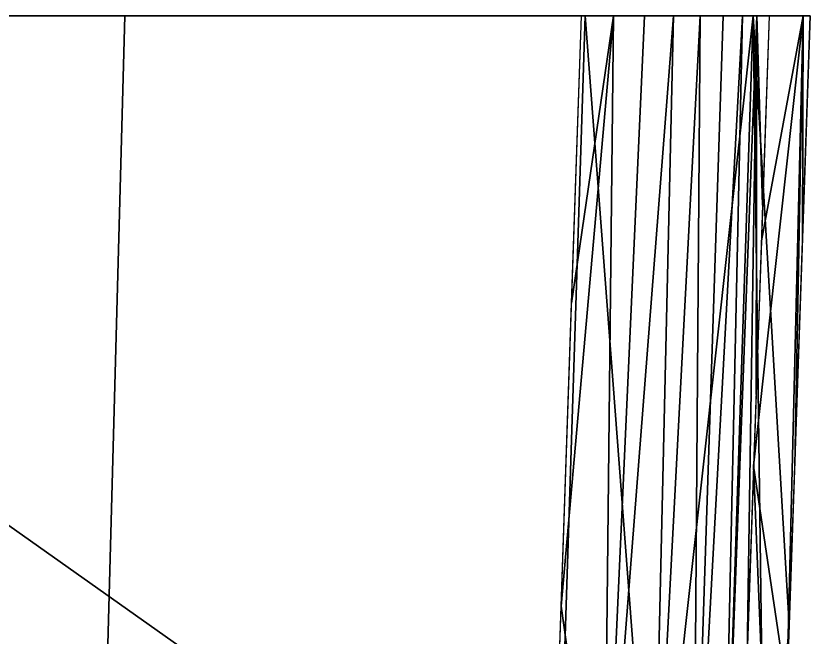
# Model space of a CAD drawing. Extents: x -48 to 59, y -19 to 0.
# Drawn here: x 56.451 to 59.386, y -2.242 to 0.053 of the extents above; entities that cross this region are included whole.
import ezdxf

# ---------------------------------------------------------------- set-up
doc = ezdxf.new("R2010")
doc.units = 0
doc.header["$MEASUREMENT"] = 0
doc.layers.add('IGES LEVEL 0', color=7, linetype='CONTINUOUS')

msp = doc.modelspace()

# ---------------------------------------------------------------- linework, layer by layer
at = {"layer": 'IGES LEVEL 0'}
for points in [[(58.5548, 0.0531, 10.5702), (58.5548, 0.0531, 10.5702), (52.3931, 0.0531, 15.5574), (50.6358, 0.0531, 11.3147)], [(58.5548, 0.0531, 10.5702), (58.5548, 0.0531, 10.5702), (50.6358, 0.0531, 11.3147), (53.6358, 0.0531, 7.75)], [(50.6358, 0.0531, 3.3), (50.6358, 0.0531, 3.3), (53.7636, 0.0531, 0), (59.3858, 0.0531, 3)], [(59.3858, 0.0531, 3), (59.3858, 0.0531, 3), (53.6358, 0.0531, 4.25), (50.6358, 0.0531, 3.3)], [(52.3931, 0.0531, 15.5574), (52.3931, 0.0531, 15.5574), (58.5548, 0.0531, 10.5702), (56.132, 0.0531, 16.2712)], [(53.6358, 0.0531, 7.75), (53.6358, 0.0531, 7.75), (59.1774, 0.0531, 6.8079), (58.5548, 0.0531, 10.5702)], [(59.1774, 0.0531, 6.8079), (59.1774, 0.0531, 6.8079), (53.6358, 0.0531, 7.75), (55.3858, 0.0531, 6)], [(59.3858, 0.0531, 3), (59.3858, 0.0531, 3), (55.3858, 0.0531, 6), (53.6358, 0.0531, 4.25)], [(53.7636, 0.0531, 0), (53.7636, 0.0531, 0), (59.2347, 0.0531, 0.6003), (59.3858, 0.0531, 3)], [(53.7636, 0.0531, 0), (53.7636, 0.0531, 0), (58.5414, 0.0531, 0), (59.2347, 0.0531, 0.6003)], [(58.4271, -3.2469, 0), (58.4271, -3.2469, 0), (58.5414, 0.0531, 0), (53.7636, 0.0531, 0)], [(53.7636, 0.0531, 0), (53.7636, 0.0531, 0), (53.803, -3.2469, 0), (58.4271, -3.2469, 0)], [(54.0762, -3.271, 18.6437), (54.1432, 0.0531, 18.7385), (56.8536, 0.0531, 15.0783), (56.7639, -3.271, 15.0047)], [(55.3858, 0.0531, 6), (55.3858, 0.0531, 6), (59.3858, 0.0531, 3), (59.1774, 0.0531, 6.8079)], [(56.7639, -3.271, 15.0047), (56.8536, 0.0531, 15.0783), (58.5548, 0.0531, 10.5702), (58.448, -3.271, 10.5248)], [(58.5548, 0.0531, 10.5702), (58.5548, 0.0531, 10.5702), (58.8073, -3.271, 8.6645), (58.448, -3.271, 10.5248)], [(58.659, 0.0531, 0.01), (58.659, 0.0531, 0.01), (58.4658, -2.1276, 0), (58.5046, -1.0083, 0)], [(58.659, 0.0531, 0.01), (58.659, 0.0531, 0.01), (58.6239, -3.2538, 0.0283), (58.4658, -2.1276, 0)], [(58.5046, -1.0083, 0), (58.5046, -1.0083, 0), (58.5414, 0.0531, 0), (58.659, 0.0531, 0.01)], [(58.8073, -3.271, 8.6645), (58.8073, -3.271, 8.6645), (58.5548, 0.0531, 10.5702), (59.1748, 0.0531, 6.8312)], [(58.881, 0.0531, 0.0879), (58.881, 0.0531, 0.0879), (58.8049, -3.26, 0.1109), (58.6239, -3.2538, 0.0283)], [(58.6239, -3.2538, 0.0283), (58.6239, -3.2538, 0.0283), (58.7733, 0.0531, 0.0395), (58.881, 0.0531, 0.0879)], [(58.6239, -3.2538, 0.0283), (58.6239, -3.2538, 0.0283), (58.659, 0.0531, 0.01), (58.7733, 0.0531, 0.0395)], [(58.9791, 0.0531, 0.1535), (58.9791, 0.0531, 0.1535), (58.9553, -3.2652, 0.2411), (58.8049, -3.26, 0.1109)], [(58.8049, -3.26, 0.1109), (58.8049, -3.26, 0.1109), (58.881, 0.0531, 0.0879), (58.9791, 0.0531, 0.1535)], [(59.1748, 0.0531, 6.8312), (59.1748, 0.0531, 6.8312), (59.0652, -3.271, 6.7846), (58.8073, -3.271, 8.6645)], [(59.1355, 0.0531, 0.3293), (59.1355, 0.0531, 0.3293), (59.063, -3.269, 0.4084), (58.9553, -3.2652, 0.2411)], [(58.9553, -3.2652, 0.2411), (58.9553, -3.2652, 0.2411), (59.0647, 0.0531, 0.2348), (59.1355, 0.0531, 0.3293)], [(58.9553, -3.2652, 0.2411), (58.9553, -3.2652, 0.2411), (58.9791, 0.0531, 0.1535), (59.0647, 0.0531, 0.2348)], [(59.063, -3.269, 0.4084), (59.063, -3.269, 0.4084), (59.1355, 0.0531, 0.3293), (59.1893, 0.0531, 0.4343)], [(59.1893, 0.0531, 0.4343), (59.1893, 0.0531, 0.4343), (59.1527, -2.3085, 0.5996), (59.063, -3.269, 0.4084)], [(59.1748, 0.0531, 6.8312), (59.1748, 0.0531, 6.8312), (59.2201, -3.271, 4.8934), (59.0652, -3.271, 6.7846)], [(59.1893, 0.0531, 0.4343), (59.1893, 0.0531, 0.4343), (59.1861, -1.3461, 0.5999), (59.1527, -2.3085, 0.5996)], [(59.1748, 0.0531, 6.8312), (59.1748, 0.0531, 6.8312), (59.3858, 0.0531, 3), (59.3085, -2.1969, 2.9995)], [(59.3085, -2.1969, 2.9995), (59.3085, -2.1969, 2.9995), (59.2201, -3.271, 4.8934), (59.1748, 0.0531, 6.8312)], [(59.3602, 0.0531, 1.8273), (59.3602, 0.0531, 1.8273), (59.2058, -0.7779, 0.6001), (59.177, -1.6089, 0.5998)], [(59.177, -1.6089, 0.5998), (59.177, -1.6089, 0.5998), (59.3002, -2.44, 2.9995), (59.3602, 0.0531, 1.8273)], [(59.1893, 0.0531, 0.4343), (59.1893, 0.0531, 0.4343), (59.2104, -0.6465, 0.6001), (59.1861, -1.3461, 0.5999)], [(59.1893, 0.0531, 0.4343), (59.1893, 0.0531, 0.4343), (59.2347, 0.0531, 0.6003), (59.2104, -0.6465, 0.6001)], [(59.3602, 0.0531, 1.8273), (59.3602, 0.0531, 1.8273), (59.2347, 0.0531, 0.6003), (59.2058, -0.7779, 0.6001)], [(59.3602, 0.0531, 1.8273), (59.3602, 0.0531, 1.8273), (59.3002, -2.44, 2.9995), (59.3287, -1.6089, 2.9997)], [(59.3602, 0.0531, 1.8273), (59.3602, 0.0531, 1.8273), (59.3287, -1.6089, 2.9997), (59.3572, -0.7779, 2.9999)], [(59.3602, 0.0531, 1.8273), (59.3602, 0.0531, 1.8273), (59.3572, -0.7779, 2.9999), (59.3858, 0.0531, 3)], [(59.2439, -3.2709, 1.7948), (59.2439, -3.2709, 1.7948), (59.177, -1.6089, 0.5998), (59.1482, -2.4399, 0.5995)], [(59.177, -1.6089, 0.5998), (59.177, -1.6089, 0.5998), (59.2439, -3.2709, 1.7948), (59.3002, -2.44, 2.9995)], [(58.4658, -2.1276, 0), (58.4658, -2.1276, 0), (58.6239, -3.2538, 0.0283), (58.4271, -3.2469, 0)], [(59.3085, -2.1969, 2.9995), (59.3085, -2.1969, 2.9995), (59.2716, -3.271, 2.9994), (59.2201, -3.271, 4.8934)]]:
    msp.add_3dface(points, dxfattribs=at)

doc.saveas('drawing.dxf')
